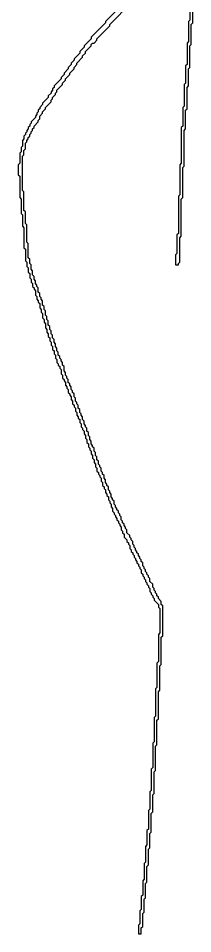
# Model space of a CAD drawing. Header units: metres. Extents: x 0 to 100, y 0 to 128.
# Drawn here: x 31.08 to 34.12, y 0.03 to 16.01 of the extents above; entities that cross this region are included whole.
import ezdxf

# ---------------------------------------------------------------- set-up
doc = ezdxf.new("R2010")
doc.units = ezdxf.units.M

msp = doc.modelspace()

# ---------------------------------------------------------------- linework, layer by layer
for points in [[(32.9, 16.25), (32.6, 15.95), (32.6, 15.925), (32.35, 15.675), (32.35, 15.65), (32.225, 15.525), (32.225, 15.5), (32.15, 15.425), (32.15, 15.4), (32.05, 15.3), (32.05, 15.275), (32, 15.225), (32, 15.2), (31.95, 15.15), (31.95, 15.125), (31.875, 15.05), (31.875, 15.025), (31.825, 14.975), (31.825, 14.95), (31.7, 14.825), (31.7, 14.8), (31.675, 14.775), (31.675, 14.75), (31.65, 14.725), (31.65, 14.7), (31.6, 14.65), (31.6, 14.625), (31.5, 14.525), (31.5, 14.5), (31.45, 14.45), (31.45, 14.425), (31.425, 14.4), (31.425, 14.375), (31.4, 14.35), (31.4, 14.325), (31.375, 14.3), (31.375, 14.275), (31.3, 14.2), (31.3, 14.175), (31.275, 14.15), (31.275, 14.125), (31.25, 14.1), (31.25, 14.075), (31.225, 14.05), (31.225, 14.025), (31.2, 14), (31.2, 13.975), (31.175, 13.95), (31.175, 13.9), (31.15, 13.875), (31.15, 13.775), (31.125, 13.75), (31.125, 13.675), (31.1, 13.65), (31.1, 13.475), (31.075, 13.45), (31.075, 13.275), (31.1, 13.25), (31.1, 12.875), (31.125, 12.85), (31.125, 12.6), (31.15, 12.575), (31.15, 12.375), (31.175, 12.35), (31.175, 12), (31.2, 11.975), (31.2, 11.775), (31.225, 11.75), (31.225, 11.675), (31.25, 11.65), (31.25, 11.575), (31.275, 11.55), (31.275, 11.475), (31.3, 11.45), (31.3, 11.4), (31.325, 11.375), (31.325, 11.325), (31.35, 11.3), (31.35, 11.275), (31.375, 11.25), (31.375, 11.175), (31.4, 11.15), (31.4, 11.1), (31.425, 11.075), (31.425, 11.05), (31.45, 11.025), (31.45, 10.95), (31.475, 10.925), (31.475, 10.875), (31.5, 10.85), (31.5, 10.775), (31.525, 10.75), (31.525, 10.7), (31.55, 10.675), (31.55, 10.6), (31.575, 10.575), (31.575, 10.525), (31.6, 10.5), (31.6, 10.45), (31.625, 10.425), (31.625, 10.375), (31.65, 10.35), (31.65, 10.3), (31.675, 10.275), (31.675, 10.225), (31.7, 10.2), (31.7, 10.15), (31.725, 10.125), (31.725, 10.075), (31.75, 10.05), (31.75, 10), (31.775, 9.975), (31.775, 9.95), (31.8, 9.925), (31.8, 9.9), (31.825, 9.875), (31.825, 9.8), (31.85, 9.775), (31.85, 9.725), (31.875, 9.7), (31.875, 9.675), (31.9, 9.65), (31.9, 9.6), (31.925, 9.575), (31.925, 9.55), (31.95, 9.525), (31.95, 9.475), (31.975, 9.45), (31.975, 9.425), (32, 9.4), (32, 9.35), (32.025, 9.325), (32.025, 9.275), (32.05, 9.25), (32.05, 9.225), (32.075, 9.2), (32.075, 9.15), (32.1, 9.125), (32.1, 9.075), (32.125, 9.05), (32.125, 9.025), (32.15, 9), (32.15, 8.95), (32.175, 8.925), (32.175, 8.875), (32.2, 8.85), (32.2, 8.825), (32.225, 8.8), (32.225, 8.75), (32.25, 8.725), (32.25, 8.675), (32.275, 8.65), (32.275, 8.6), (32.3, 8.575), (32.3, 8.525), (32.325, 8.5), (32.325, 8.475), (32.35, 8.45), (32.35, 8.4), (32.375, 8.375), (32.375, 8.325), (32.4, 8.3), (32.4, 8.25), (32.425, 8.225), (32.425, 8.175), (32.45, 8.15), (32.45, 8.1), (32.475, 8.075), (32.475, 8.05), (32.5, 8.025), (32.5, 8), (32.525, 7.975), (32.525, 7.925), (32.55, 7.9), (32.55, 7.85), (32.575, 7.825), (32.575, 7.8), (32.6, 7.775), (32.6, 7.725), (32.625, 7.7), (32.625, 7.675), (32.65, 7.65), (32.65, 7.6), (32.675, 7.575), (32.675, 7.55), (32.7, 7.525), (32.7, 7.475), (32.725, 7.45), (32.725, 7.4), (32.75, 7.375), (32.75, 7.35), (32.775, 7.325), (32.775, 7.3), (32.8, 7.275), (32.8, 7.25), (32.825, 7.225), (32.825, 7.2), (32.85, 7.175), (32.85, 7.15), (32.875, 7.125), (32.875, 7.075), (32.9, 7.05), (32.9, 7.025), (32.925, 7), (32.925, 6.95), (32.975, 6.9), (32.975, 6.875), (33, 6.85), (33, 6.825), (33.025, 6.8), (33.025, 6.75), (33.05, 6.725), (33.05, 6.7), (33.075, 6.675), (33.075, 6.65), (33.1, 6.625), (33.1, 6.6), (33.125, 6.575), (33.125, 6.55), (33.15, 6.525), (33.15, 6.5), (33.175, 6.475), (33.175, 6.45), (33.2, 6.425), (33.2, 6.4), (33.225, 6.375), (33.225, 6.325), (33.25, 6.3), (33.25, 6.275), (33.275, 6.25), (33.275, 6.225), (33.3, 6.2), (33.3, 6.175), (33.325, 6.15), (33.325, 6.125), (33.35, 6.1), (33.35, 6.075), (33.375, 6.05), (33.375, 6), (33.4, 5.975), (33.4, 5.95), (33.425, 5.925), (33.425, 5.9), (33.45, 5.875), (33.45, 5.85), (33.525, 5.775), (33.525, 5.725), (33.55, 5.7), (33.55, 5.275), (33.525, 5.25), (33.525, 4.775), (33.5, 4.75), (33.5, 4.325), (33.475, 4.3), (33.475, 3.825), (33.45, 3.8), (33.45, 3.375), (33.425, 3.35), (33.425, 2.925), (33.4, 2.9), (33.4, 2.525), (33.375, 2.5), (33.375, 2.2), (33.35, 2.175), (33.35, 1.85), (33.325, 1.825), (33.325, 1.575), (33.3, 1.55), (33.3, 1.275), (33.275, 1.25), (33.275, 0.975), (33.25, 0.95), (33.25, 0.7), (33.225, 0.675), (33.225, 0.45), (33.2, 0.425), (33.2, 0.2), (33.175, 0.175), (33.175, 0.025), (33.225, 0.025), (33.225, 0.125), (33.25, 0.15), (33.25, 0.375), (33.275, 0.4), (33.275, 0.625), (33.3, 0.65), (33.3, 0.9), (33.325, 0.925), (33.325, 1.2), (33.35, 1.225), (33.35, 1.5), (33.375, 1.525), (33.375, 1.775), (33.4, 1.8), (33.4, 2.125), (33.425, 2.15), (33.425, 2.45), (33.45, 2.475), (33.45, 2.85), (33.475, 2.875), (33.475, 3.3), (33.5, 3.325), (33.5, 3.75), (33.525, 3.775), (33.525, 4.25), (33.55, 4.275), (33.55, 4.7), (33.575, 4.725), (33.575, 5.2), (33.6, 5.225), (33.6, 5.75), (33.575, 5.775), (33.575, 5.825), (33.525, 5.875), (33.525, 5.9), (33.5, 5.925), (33.5, 5.95), (33.475, 5.975), (33.475, 6), (33.45, 6.025), (33.45, 6.05), (33.425, 6.075), (33.425, 6.125), (33.375, 6.175), (33.375, 6.225), (33.35, 6.25), (33.35, 6.275), (33.325, 6.3), (33.325, 6.325), (33.3, 6.35), (33.3, 6.375), (33.275, 6.4), (33.275, 6.425), (33.25, 6.45), (33.25, 6.5), (33.225, 6.525), (33.225, 6.55), (33.2, 6.575), (33.2, 6.6), (33.175, 6.625), (33.175, 6.65), (33.15, 6.675), (33.15, 6.7), (33.125, 6.725), (33.125, 6.75), (33.1, 6.775), (33.1, 6.8), (33.075, 6.825), (33.075, 6.875), (33.05, 6.9), (33.05, 6.925), (33.025, 6.95), (33.025, 6.975), (32.975, 7.025), (32.975, 7.075), (32.95, 7.1), (32.95, 7.125), (32.925, 7.15), (32.925, 7.175), (32.9, 7.2), (32.9, 7.225), (32.875, 7.25), (32.875, 7.3), (32.85, 7.325), (32.85, 7.35), (32.825, 7.375), (32.825, 7.4), (32.8, 7.425), (32.8, 7.45), (32.775, 7.475), (32.775, 7.5), (32.75, 7.525), (32.75, 7.575), (32.725, 7.6), (32.725, 7.625), (32.7, 7.65), (32.7, 7.7), (32.675, 7.725), (32.675, 7.75), (32.65, 7.775), (32.65, 7.825), (32.625, 7.85), (32.625, 7.875), (32.6, 7.9), (32.6, 7.95), (32.575, 7.975), (32.575, 8.025), (32.55, 8.05), (32.55, 8.075), (32.525, 8.1), (32.525, 8.15), (32.5, 8.175), (32.5, 8.2), (32.475, 8.225), (32.475, 8.275), (32.45, 8.3), (32.45, 8.35), (32.425, 8.375), (32.425, 8.425), (32.4, 8.45), (32.4, 8.5), (32.375, 8.525), (32.375, 8.55), (32.35, 8.575), (32.35, 8.625), (32.325, 8.65), (32.325, 8.7), (32.3, 8.725), (32.3, 8.775), (32.275, 8.8), (32.275, 8.85), (32.25, 8.875), (32.25, 8.9), (32.225, 8.925), (32.225, 8.975), (32.2, 9), (32.2, 9.05), (32.175, 9.075), (32.175, 9.1), (32.15, 9.125), (32.15, 9.175), (32.125, 9.2), (32.125, 9.25), (32.1, 9.275), (32.1, 9.3), (32.075, 9.325), (32.075, 9.375), (32.05, 9.4), (32.05, 9.45), (32.025, 9.475), (32.025, 9.5), (32, 9.525), (32, 9.575), (31.975, 9.6), (31.975, 9.625), (31.95, 9.65), (31.95, 9.7), (31.925, 9.725), (31.925, 9.75), (31.9, 9.775), (31.9, 9.825), (31.875, 9.85), (31.875, 9.925), (31.85, 9.95), (31.85, 10), (31.825, 10.025), (31.825, 10.05), (31.8, 10.075), (31.8, 10.1), (31.775, 10.125), (31.775, 10.175), (31.75, 10.2), (31.75, 10.25), (31.725, 10.275), (31.725, 10.325), (31.7, 10.35), (31.7, 10.4), (31.675, 10.425), (31.675, 10.475), (31.65, 10.5), (31.65, 10.55), (31.625, 10.575), (31.625, 10.625), (31.6, 10.65), (31.6, 10.725), (31.575, 10.75), (31.575, 10.8), (31.55, 10.825), (31.55, 10.9), (31.525, 10.925), (31.525, 10.975), (31.5, 11), (31.5, 11.075), (31.475, 11.1), (31.475, 11.125), (31.45, 11.15), (31.45, 11.2), (31.425, 11.225), (31.425, 11.3), (31.4, 11.325), (31.4, 11.35), (31.375, 11.375), (31.375, 11.425), (31.35, 11.45), (31.35, 11.5), (31.325, 11.525), (31.325, 11.6), (31.3, 11.625), (31.3, 11.7), (31.275, 11.725), (31.275, 11.8), (31.25, 11.825), (31.25, 12.075), (31.225, 12.1), (31.225, 12.4), (31.2, 12.425), (31.2, 12.625), (31.175, 12.65), (31.175, 12.975), (31.15, 13), (31.15, 13.6), (31.175, 13.625), (31.175, 13.7), (31.2, 13.725), (31.2, 13.825), (31.225, 13.85), (31.225, 13.875), (31.25, 13.9), (31.25, 13.925), (31.275, 13.95), (31.275, 13.975), (31.3, 14), (31.3, 14.025), (31.325, 14.05), (31.325, 14.075), (31.35, 14.1), (31.35, 14.125), (31.425, 14.2), (31.425, 14.225), (31.45, 14.25), (31.45, 14.3), (31.5, 14.35), (31.5, 14.375), (31.55, 14.425), (31.55, 14.45), (31.65, 14.55), (31.65, 14.575), (31.675, 14.6), (31.675, 14.625), (31.725, 14.675), (31.725, 14.7), (31.75, 14.725), (31.75, 14.75), (31.85, 14.85), (31.85, 14.875), (31.9, 14.925), (31.9, 14.95), (31.975, 15.025), (31.975, 15.05), (32.05, 15.125), (32.05, 15.15), (32.1, 15.2), (32.1, 15.225), (32.2, 15.325), (32.2, 15.35), (32.25, 15.4), (32.25, 15.425), (32.35, 15.525), (32.35, 15.55), (32.375, 15.575), (32.4, 15.575), (32.45, 15.625), (32.45, 15.65), (32.675, 15.875), (32.675, 15.9), (33.05, 16.275)], [(34.075, 16.3), (34.075, 15.975), (34.05, 15.95), (34.05, 15.6), (34.025, 15.575), (34.025, 15.2), (34, 15.175), (34, 14.875), (33.975, 14.85), (33.975, 14.475), (33.95, 14.45), (33.95, 14.125), (33.925, 14.1), (33.925, 13.475), (33.9, 13.45), (33.9, 12.925), (33.875, 12.9), (33.875, 12.25), (33.85, 12.225), (33.85, 11.9), (33.825, 11.875), (33.825, 11.7), (33.875, 11.7), (33.875, 11.725), (33.9, 11.75), (33.9, 12.175), (33.925, 12.2), (33.925, 12.85), (33.95, 12.875), (33.95, 13.4), (33.975, 13.425), (33.975, 14.05), (34, 14.075), (34, 14.4), (34.025, 14.425), (34.025, 14.8), (34.05, 14.825), (34.05, 15.125), (34.075, 15.15), (34.075, 15.525), (34.1, 15.55), (34.1, 15.9), (34.125, 15.925), (34.125, 16.25)]]:
    msp.add_lwpolyline(points)

doc.saveas('drawing.dxf')
